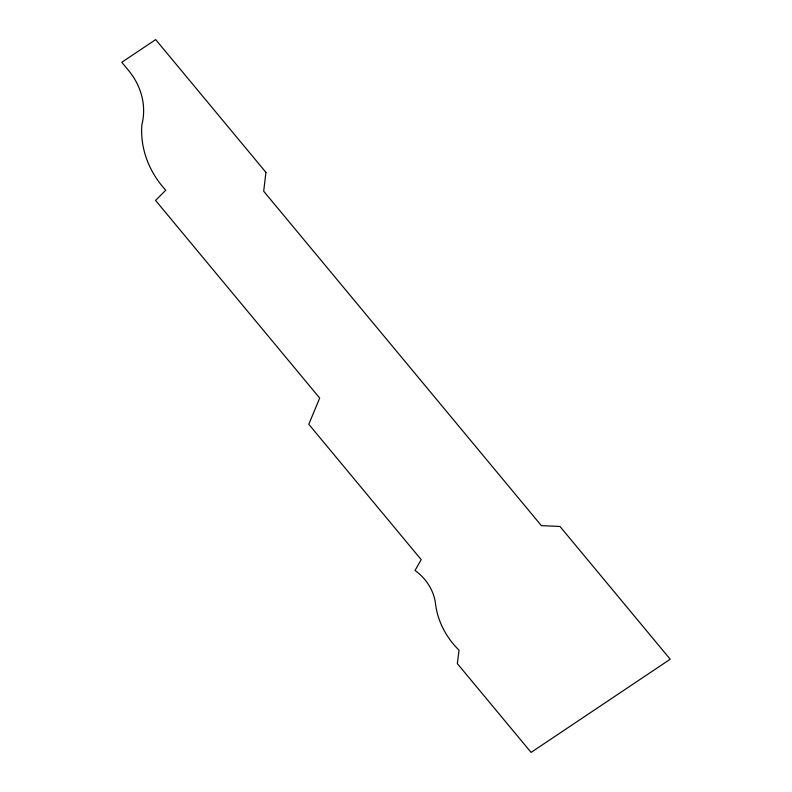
<?xml version="1.0" encoding="UTF-8"?>
<svg xmlns="http://www.w3.org/2000/svg" width="792" height="792" viewBox="0 0 792 792"><rect width="100%" height="100%" fill="white"/><g stroke="black" fill="none" stroke-linecap="round" stroke-linejoin="round"><path stroke-width="1.19" d="M265.934 172.379L263.687 191.228L541.391 525.65L559.964 526.462L670.22 659.241L531.086 752.4L457.34 663.597L459.043 650.202A84.744 76.101 16.4 0 1 435.491 603.563A51.094 45.877 16.4 0 0 415.018 570.478L421.195 559.647L308.801 424.304L319.691 398.069L155.549 200.416L165.766 190.228A97.109 87.209 16.4 0 1 141.847 124.898A70.221 63.053 16.4 0 0 128.68 70.607L121.78 62.291L155.668 39.6L265.934 172.379"/></g></svg>
